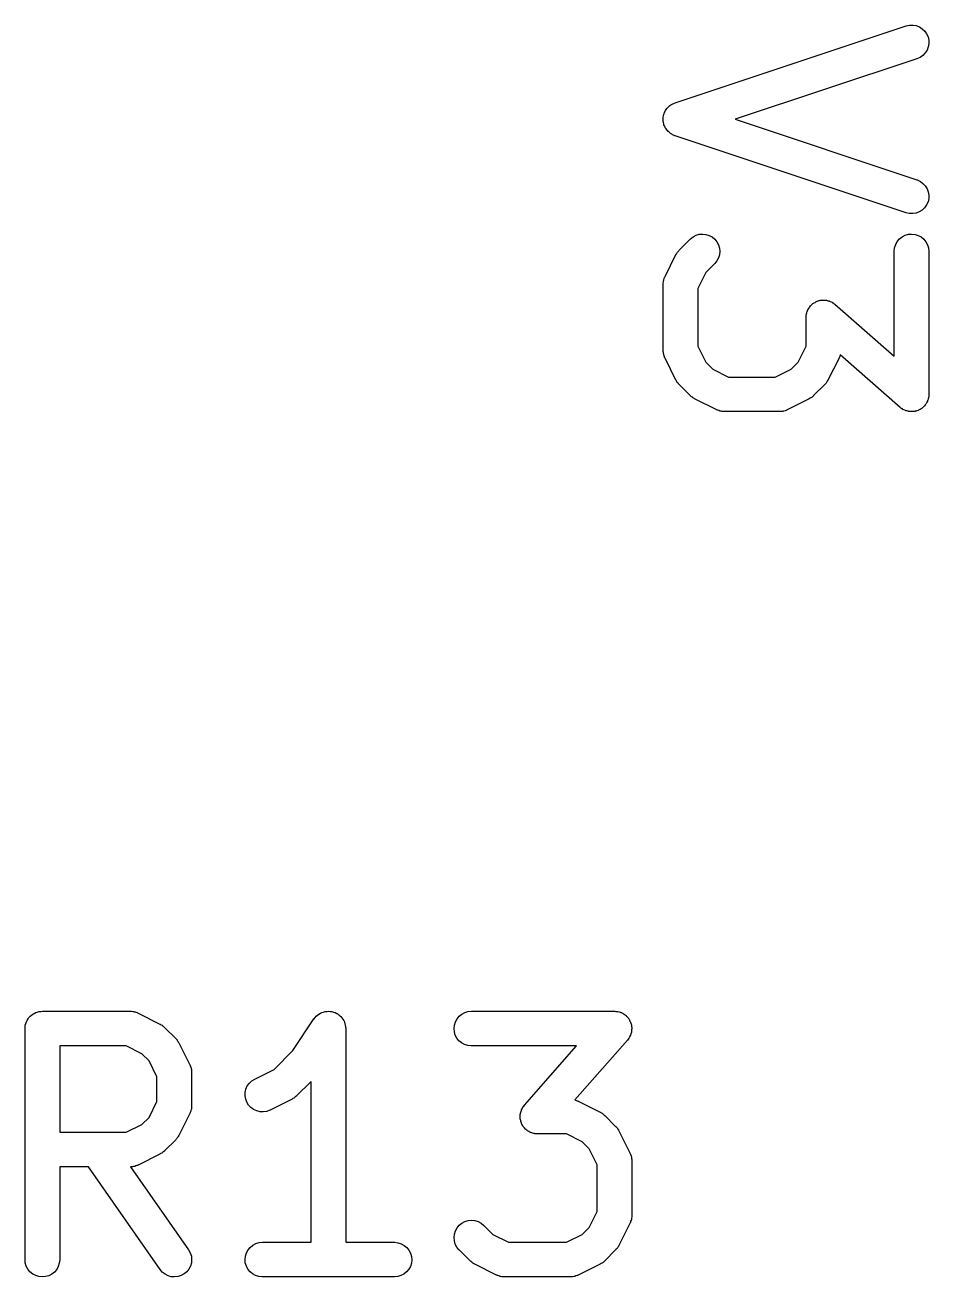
# Model space of a CAD drawing. Extents: x 156.4 to 200.3, y -120.7 to -71.6.
# Drawn here: x 157.71 to 161.62, y -82.73 to -77.31 of the extents above; entities that cross this region are included whole.
import ezdxf

# ---------------------------------------------------------------- set-up
doc = ezdxf.new("R2010")
doc.units = 0
doc.layers.add('BLACK', color=7, linetype='CONTINUOUS')

msp = doc.modelspace()

# ---------------------------------------------------------------- linework, layer by layer
at = {"layer": 'BLACK', "linetype": 'CONTINUOUS'}
for p, q in [((160.524, -77.6454), (161.524, -77.3121)), ((161.524, -77.3121), (161.525, -77.3117)), ((161.525, -77.3117), (161.539, -77.3087)), ((161.539, -77.3087), (161.554, -77.3085)), ((161.554, -77.3085), (161.568, -77.3111)), ((161.568, -77.3111), (161.582, -77.3165)), ((161.582, -77.3165), (161.594, -77.3244)), ((161.594, -77.3244), (161.605, -77.3346)), ((161.605, -77.3346), (161.613, -77.3466)), ((161.613, -77.3466), (161.619, -77.36)), ((161.619, -77.36), (161.622, -77.3743)), ((161.622, -77.3743), (161.622, -77.3889)), ((161.607, -77.4294), (161.597, -77.44)), ((161.615, -77.417), (161.607, -77.4294)), ((161.62, -77.4033), (161.615, -77.417)), ((161.622, -77.3889), (161.62, -77.4033)), ((161.571, -77.4544), (160.785, -77.7165)), ((161.585, -77.4484), (161.571, -77.4544)), ((161.597, -77.44), (161.585, -77.4484)), ((160.506, -77.6544), (160.511, -77.6514)), ((160.511, -77.6514), (160.512, -77.6505)), ((160.512, -77.6505), (160.514, -77.6493)), ((160.514, -77.6493), (160.519, -77.6475)), ((160.519, -77.6475), (160.524, -77.6454)), ((160.473, -77.7066), (160.474, -77.7015)), ((160.473, -77.7087), (160.473, -77.7066)), ((160.474, -77.7015), (160.475, -77.6964)), ((160.475, -77.6964), (160.476, -77.6944)), ((160.476, -77.6944), (160.477, -77.6923)), ((160.477, -77.6923), (160.479, -77.6876)), ((160.479, -77.6876), (160.481, -77.6828)), ((160.481, -77.6828), (160.482, -77.681)), ((160.482, -77.681), (160.483, -77.679)), ((160.483, -77.679), (160.486, -77.6748)), ((160.486, -77.6748), (160.488, -77.6704)), ((160.488, -77.6704), (160.49, -77.6689)), ((160.49, -77.6689), (160.491, -77.6671)), ((160.491, -77.6671), (160.495, -77.6636)), ((160.495, -77.6636), (160.499, -77.6598)), ((160.499, -77.6598), (160.5, -77.6586)), ((160.5, -77.6586), (160.502, -77.6571)), ((160.502, -77.6571), (160.506, -77.6544)), ((160.473, -77.7108), (160.473, -77.7087)), ((160.473, -77.716), (160.473, -77.7108)), ((160.473, -77.7212), (160.473, -77.716)), ((160.473, -77.7233), (160.473, -77.7212)), ((160.473, -77.7255), (160.473, -77.7233)), ((160.474, -77.7305), (160.473, -77.7255)), ((160.475, -77.7357), (160.474, -77.7305)), ((160.476, -77.7377), (160.475, -77.7357)), ((160.476, -77.7398), (160.476, -77.7377)), ((160.478, -77.7445), (160.476, -77.7398)), ((160.48, -77.7494), (160.478, -77.7445)), ((160.481, -77.7512), (160.48, -77.7494)), ((160.482, -77.7532), (160.481, -77.7512)), ((160.485, -77.7574), (160.482, -77.7532)), ((160.488, -77.7619), (160.485, -77.7574)), ((160.785, -77.7165), (161.571, -77.9787)), ((160.489, -77.7634), (160.488, -77.7619)), ((160.491, -77.7652), (160.489, -77.7634)), ((160.494, -77.7688), (160.491, -77.7652)), ((160.498, -77.7726), (160.494, -77.7688)), ((160.5, -77.7739), (160.498, -77.7726)), ((160.501, -77.7754), (160.5, -77.7739)), ((160.505, -77.7782), (160.501, -77.7754)), ((160.51, -77.7812), (160.505, -77.7782)), ((160.512, -77.7821), (160.51, -77.7812)), ((160.513, -77.7833), (160.512, -77.7821)), ((160.518, -77.7852), (160.513, -77.7833)), ((160.523, -77.7874), (160.518, -77.7852)), ((160.524, -77.7877), (160.523, -77.7874)), ((161.524, -78.121), (160.524, -77.7877)), ((161.571, -77.9787), (161.572, -77.9791)), ((161.572, -77.9791), (161.586, -77.9852)), ((161.586, -77.9852), (161.597, -77.9938)), ((161.597, -77.9938), (161.607, -78.0046)), ((161.607, -78.0046), (161.615, -78.017)), ((161.615, -78.017), (161.62, -78.0308)), ((161.62, -78.0308), (161.622, -78.0452)), ((161.619, -78.0741), (161.613, -78.0874)), ((161.622, -78.0598), (161.619, -78.0741)), ((161.622, -78.0452), (161.622, -78.0598)), ((161.538, -78.1243), (161.524, -78.121)), ((161.553, -78.1247), (161.538, -78.1243)), ((161.567, -78.1223), (161.553, -78.1247)), ((161.581, -78.1171), (161.567, -78.1223)), ((161.593, -78.1093), (161.581, -78.1171)), ((161.604, -78.0993), (161.593, -78.1093)), ((161.613, -78.0874), (161.604, -78.0993)), ((160.542, -78.2826), (160.59, -78.2349)), ((160.59, -78.2349), (160.591, -78.2342)), ((160.591, -78.2342), (160.602, -78.2251)), ((160.602, -78.2251), (160.615, -78.2183)), ((160.615, -78.2183), (160.629, -78.2143)), ((160.629, -78.2143), (160.644, -78.213)), ((160.644, -78.213), (160.658, -78.2146)), ((160.658, -78.2146), (160.672, -78.2189)), ((160.672, -78.2189), (160.685, -78.2259)), ((160.685, -78.2259), (160.696, -78.2353)), ((160.696, -78.2353), (160.705, -78.2467)), ((160.705, -78.2467), (160.712, -78.2596)), ((161.479, -78.2584), (161.486, -78.2456)), ((161.486, -78.2456), (161.495, -78.2344)), ((161.495, -78.2344), (161.507, -78.2252)), ((161.507, -78.2252), (161.52, -78.2184)), ((161.52, -78.2184), (161.534, -78.2143)), ((161.534, -78.2143), (161.548, -78.213)), ((161.548, -78.213), (161.563, -78.2145)), ((161.563, -78.2145), (161.577, -78.2188)), ((161.577, -78.2188), (161.59, -78.2258)), ((161.59, -78.2258), (161.601, -78.2351)), ((161.601, -78.2351), (161.61, -78.2465)), ((161.61, -78.2465), (161.617, -78.2594)), ((160.481, -78.3973), (160.528, -78.3021)), ((160.528, -78.3021), (160.529, -78.3011)), ((160.529, -78.3011), (160.531, -78.2976)), ((160.531, -78.2976), (160.533, -78.2939)), ((160.533, -78.2939), (160.535, -78.2915)), ((160.535, -78.2915), (160.537, -78.2888)), ((160.537, -78.2888), (160.54, -78.2858)), ((160.54, -78.2858), (160.542, -78.2826)), ((160.712, -78.2596), (160.716, -78.2737)), ((160.716, -78.3028), (160.712, -78.3168)), ((160.716, -78.2737), (160.718, -78.2882)), ((160.718, -78.2882), (160.716, -78.3028)), ((161.473, -78.2869), (161.474, -78.2724)), ((161.473, -78.288), (161.473, -78.2869)), ((161.473, -78.7417), (161.473, -78.288)), ((161.474, -78.2724), (161.479, -78.2584)), ((161.617, -78.2594), (161.621, -78.2734)), ((161.621, -78.2734), (161.623, -78.288)), ((161.623, -78.288), (161.623, -78.907)), ((160.696, -78.341), (160.657, -78.38)), ((160.705, -78.3297), (160.696, -78.341)), ((160.712, -78.3168), (160.705, -78.3297)), ((160.475, -78.411), (160.477, -78.4062)), ((160.475, -78.4131), (160.475, -78.411)), ((160.477, -78.4062), (160.479, -78.4013)), ((160.479, -78.4013), (160.48, -78.3994)), ((160.48, -78.3994), (160.481, -78.3973)), ((160.657, -78.38), (160.623, -78.4485)), ((160.473, -78.4254), (160.474, -78.4203)), ((160.473, -78.4276), (160.473, -78.4254)), ((160.473, -78.4298), (160.473, -78.4276)), ((160.473, -78.4308), (160.473, -78.4298)), ((160.473, -78.7165), (160.473, -78.4308)), ((160.474, -78.4152), (160.475, -78.4131)), ((160.474, -78.4203), (160.474, -78.4152)), ((160.623, -78.4485), (160.623, -78.6988)), ((161.114, -78.5201), (161.118, -78.5172)), ((161.118, -78.5172), (161.121, -78.514)), ((161.121, -78.514), (161.124, -78.5126)), ((161.124, -78.5126), (161.126, -78.5109)), ((161.126, -78.5109), (161.13, -78.5088)), ((161.13, -78.5088), (161.134, -78.5063)), ((161.134, -78.5063), (161.136, -78.5054)), ((161.136, -78.5054), (161.139, -78.5042)), ((161.139, -78.5042), (161.143, -78.5028)), ((161.143, -78.5028), (161.147, -78.5012)), ((161.147, -78.5012), (161.15, -78.5008)), ((161.15, -78.5008), (161.153, -78.5)), ((161.153, -78.5), (161.157, -78.4996)), ((161.157, -78.4996), (161.162, -78.4988)), ((161.162, -78.4988), (161.165, -78.4989)), ((161.165, -78.4989), (161.167, -78.4987)), ((161.167, -78.4987), (161.172, -78.4992)), ((161.172, -78.4992), (161.177, -78.4993)), ((161.177, -78.4993), (161.179, -78.4999)), ((161.179, -78.4999), (161.182, -78.5002)), ((161.182, -78.5002), (161.186, -78.5016)), ((161.186, -78.5016), (161.191, -78.5027)), ((161.191, -78.5027), (161.193, -78.5038)), ((161.193, -78.5038), (161.196, -78.5045)), ((161.196, -78.5045), (161.2, -78.5068)), ((161.2, -78.5068), (161.204, -78.5087)), ((161.204, -78.5087), (161.206, -78.5103)), ((161.206, -78.5103), (161.209, -78.5115)), ((161.209, -78.5115), (161.212, -78.5145)), ((161.212, -78.5145), (161.216, -78.5172)), ((161.216, -78.5172), (161.473, -78.7417)), ((161.092, -78.5633), (161.093, -78.5607)), ((161.092, -78.568), (161.092, -78.5633)), ((161.092, -78.5726), (161.092, -78.568)), ((161.092, -78.5737), (161.092, -78.5726)), ((161.092, -78.6988), (161.092, -78.5737)), ((161.093, -78.5581), (161.095, -78.5536)), ((161.093, -78.5607), (161.093, -78.5581)), ((161.095, -78.5536), (161.096, -78.549)), ((161.096, -78.549), (161.097, -78.5467)), ((161.097, -78.5467), (161.098, -78.5441)), ((161.098, -78.5441), (161.1, -78.54)), ((161.1, -78.54), (161.102, -78.5358)), ((161.102, -78.5358), (161.104, -78.5336)), ((161.104, -78.5336), (161.105, -78.5313)), ((161.105, -78.5313), (161.108, -78.5277)), ((161.108, -78.5277), (161.111, -78.5239)), ((161.111, -78.5239), (161.112, -78.5221)), ((161.112, -78.5221), (161.114, -78.5201)), ((160.473, -78.7187), (160.473, -78.7165)), ((160.473, -78.7209), (160.473, -78.7187)), ((160.474, -78.726), (160.473, -78.7209)), ((160.474, -78.7311), (160.474, -78.726)), ((160.475, -78.7332), (160.474, -78.7311)), ((160.475, -78.7354), (160.475, -78.7332)), ((160.477, -78.7402), (160.475, -78.7354)), ((160.623, -78.6988), (160.657, -78.7674)), ((161.057, -78.7674), (161.092, -78.6988)), ((161.239, -78.7366), (161.237, -78.7412)), ((161.498, -78.9635), (161.239, -78.7366)), ((160.478, -78.7451), (160.477, -78.7402)), ((160.479, -78.7471), (160.478, -78.7451)), ((160.48, -78.7491), (160.479, -78.7471)), ((160.481, -78.7501), (160.48, -78.7491)), ((160.528, -78.8453), (160.481, -78.7501)), ((160.657, -78.7674), (160.687, -78.7978)), ((161.027, -78.7978), (161.057, -78.7674)), ((161.234, -78.7501), (161.186, -78.8453)), ((161.235, -78.748), (161.234, -78.7501)), ((161.236, -78.7461), (161.235, -78.748)), ((161.237, -78.7412), (161.236, -78.7461)), ((160.687, -78.7978), (160.756, -78.832)), ((160.756, -78.832), (160.958, -78.832)), ((160.958, -78.832), (161.027, -78.7978)), ((160.53, -78.8489), (160.528, -78.8453)), ((160.532, -78.8526), (160.53, -78.8489)), ((160.534, -78.8551), (160.532, -78.8526)), ((160.536, -78.8577), (160.534, -78.8551)), ((160.539, -78.8608), (160.536, -78.8577)), ((160.541, -78.8641), (160.539, -78.8608)), ((160.542, -78.8648), (160.541, -78.8641)), ((160.59, -78.9124), (160.542, -78.8648)), ((161.172, -78.8648), (161.124, -78.9124)), ((161.175, -78.8616), (161.172, -78.8648)), ((161.178, -78.8585), (161.175, -78.8616)), ((161.179, -78.8559), (161.178, -78.8585)), ((161.181, -78.8535), (161.179, -78.8559)), ((161.183, -78.8498), (161.181, -78.8535)), ((161.186, -78.8463), (161.183, -78.8498)), ((161.186, -78.8453), (161.186, -78.8463)), ((160.593, -78.9151), (160.59, -78.9124)), ((160.596, -78.918), (160.593, -78.9151)), ((160.599, -78.9197), (160.596, -78.918)), ((160.601, -78.9217), (160.599, -78.9197)), ((160.605, -78.9237), (160.601, -78.9217)), ((160.608, -78.926), (160.605, -78.9237)), ((160.609, -78.9265), (160.608, -78.926)), ((160.705, -78.9741), (160.609, -78.9265)), ((161.105, -78.9265), (161.01, -78.9741)), ((161.109, -78.9242), (161.105, -78.9265)), ((161.112, -78.9223), (161.109, -78.9242)), ((161.115, -78.9204), (161.112, -78.9223)), ((161.117, -78.9187), (161.115, -78.9204)), ((161.12, -78.9158), (161.117, -78.9187)), ((161.124, -78.9132), (161.12, -78.9158)), ((161.124, -78.9124), (161.124, -78.9132)), ((161.606, -78.953), (161.604, -78.9568)), ((161.61, -78.9494), (161.606, -78.953)), ((161.611, -78.9471), (161.61, -78.9494)), ((161.612, -78.945), (161.611, -78.9471)), ((161.614, -78.9407), (161.612, -78.945)), ((161.617, -78.9366), (161.614, -78.9407)), ((161.618, -78.9317), (161.617, -78.9341)), ((161.617, -78.9341), (161.617, -78.9366)), ((161.62, -78.9271), (161.618, -78.9317)), ((161.621, -78.9226), (161.62, -78.9271)), ((161.622, -78.9174), (161.621, -78.92)), ((161.621, -78.92), (161.621, -78.9226)), ((161.623, -78.9081), (161.622, -78.9127)), ((161.622, -78.9127), (161.622, -78.9174)), ((161.623, -78.907), (161.623, -78.9081)), ((160.707, -78.9749), (160.705, -78.9741)), ((160.709, -78.976), (160.707, -78.9749)), ((160.713, -78.9775), (160.709, -78.976)), ((160.718, -78.9793), (160.713, -78.9775)), ((160.72, -78.9797), (160.718, -78.9793)), ((160.723, -78.9804), (160.72, -78.9797)), ((160.728, -78.981), (160.723, -78.9804)), ((160.733, -78.9818), (160.728, -78.981)), ((160.735, -78.9818), (160.733, -78.9818)), ((160.737, -78.982), (160.735, -78.9818)), ((160.738, -78.982), (160.737, -78.982)), ((160.976, -78.982), (160.738, -78.982)), ((160.978, -78.9818), (160.976, -78.982)), ((160.981, -78.9819), (160.978, -78.9818)), ((160.986, -78.9811), (160.981, -78.9819)), ((160.991, -78.9806), (160.986, -78.9811)), ((160.993, -78.98), (160.991, -78.9806)), ((160.995, -78.9796), (160.993, -78.98)), ((161, -78.9778), (160.995, -78.9796)), ((161.005, -78.9764), (161, -78.9778)), ((161.007, -78.9753), (161.005, -78.9764)), ((161.009, -78.9746), (161.007, -78.9753)), ((161.01, -78.9741), (161.009, -78.9746)), ((161.502, -78.9662), (161.498, -78.9635)), ((161.506, -78.9692), (161.502, -78.9662)), ((161.508, -78.9704), (161.506, -78.9692)), ((161.51, -78.972), (161.508, -78.9704)), ((161.514, -78.9739), (161.51, -78.972)), ((161.519, -78.9762), (161.514, -78.9739)), ((161.521, -78.9769), (161.519, -78.9762)), ((161.523, -78.978), (161.521, -78.9769)), ((161.528, -78.9791), (161.523, -78.978)), ((161.533, -78.9805), (161.528, -78.9791)), ((161.535, -78.9808), (161.533, -78.9805)), ((161.538, -78.9814), (161.535, -78.9808)), ((161.542, -78.9815), (161.538, -78.9814)), ((161.547, -78.982), (161.542, -78.9815)), ((161.55, -78.9818), (161.547, -78.982)), ((161.552, -78.9819), (161.55, -78.9818)), ((161.557, -78.9811), (161.552, -78.9819)), ((161.562, -78.9807), (161.557, -78.9811)), ((161.564, -78.98), (161.562, -78.9807)), ((161.567, -78.9795), (161.564, -78.98)), ((161.571, -78.9779), (161.567, -78.9795)), ((161.576, -78.9766), (161.571, -78.9779)), ((161.578, -78.9753), (161.576, -78.9766)), ((161.581, -78.9744), (161.578, -78.9753)), ((161.585, -78.972), (161.581, -78.9744)), ((161.589, -78.9698), (161.585, -78.972)), ((161.591, -78.9681), (161.589, -78.9698)), ((161.593, -78.9668), (161.591, -78.9681)), ((161.596, -78.9635), (161.593, -78.9668)), ((161.6, -78.9606), (161.596, -78.9635)), ((161.602, -78.9586), (161.6, -78.9606)), ((161.604, -78.9568), (161.602, -78.9586)), ((157.724, -81.61), (157.728, -81.6046)), ((157.728, -81.6046), (157.733, -81.5992)), ((157.733, -81.5988), (157.739, -81.5944)), ((157.733, -81.599), (157.733, -81.5988)), ((157.733, -81.5992), (157.733, -81.599)), ((157.739, -81.5944), (157.744, -81.5899)), ((157.744, -81.5898), (157.745, -81.5896)), ((157.744, -81.5899), (157.744, -81.5898)), ((157.745, -81.5896), (157.751, -81.5864)), ((157.751, -81.5864), (157.757, -81.583)), ((157.757, -81.583), (157.758, -81.5828)), ((157.757, -81.583), (157.757, -81.583)), ((157.758, -81.5828), (157.764, -81.5808)), ((157.764, -81.5808), (157.771, -81.5788)), ((157.771, -81.5788), (157.772, -81.5787)), ((157.771, -81.5788), (157.771, -81.5788)), ((157.772, -81.5787), (157.779, -81.5781)), ((157.779, -81.5781), (157.786, -81.5774)), ((157.786, -81.5774), (158.167, -81.5774)), ((158.167, -81.5774), (158.168, -81.5774)), ((158.168, -81.5774), (158.17, -81.5776)), ((158.17, -81.5776), (158.172, -81.5776)), ((158.172, -81.5776), (158.177, -81.5784)), ((158.177, -81.5784), (158.182, -81.579)), ((158.182, -81.579), (158.184, -81.5797)), ((158.184, -81.5797), (158.187, -81.5801)), ((158.187, -81.5801), (158.191, -81.5819)), ((158.191, -81.5819), (158.196, -81.5834)), ((158.196, -81.5834), (158.198, -81.5845)), ((158.198, -81.5845), (158.2, -81.5853)), ((158.2, -81.5853), (158.295, -81.6329)), ((158.962, -81.6099), (158.967, -81.6043)), ((158.967, -81.6043), (158.971, -81.5988)), ((158.971, -81.5987), (158.977, -81.594)), ((158.971, -81.5988), (158.971, -81.5987)), ((158.971, -81.5988), (158.971, -81.5988)), ((158.977, -81.594), (158.983, -81.5896)), ((158.983, -81.5896), (158.99, -81.586)), ((158.983, -81.5896), (158.983, -81.5896)), ((158.983, -81.5896), (158.983, -81.5896)), ((158.99, -81.586), (158.996, -81.5828)), ((158.996, -81.5828), (159.003, -81.5807)), ((158.996, -81.5828), (158.996, -81.5828)), ((158.996, -81.5828), (158.996, -81.5828)), ((159.003, -81.5807), (159.01, -81.5787)), ((159.01, -81.5787), (159.017, -81.578)), ((159.01, -81.5787), (159.01, -81.5787)), ((159.01, -81.5787), (159.01, -81.5787)), ((159.017, -81.578), (159.024, -81.5774)), ((159.024, -81.5774), (159.024, -81.5774)), ((159.024, -81.5774), (159.032, -81.5782)), ((159.024, -81.5774), (159.024, -81.5774)), ((159.032, -81.5782), (159.039, -81.5789)), ((159.039, -81.5789), (159.039, -81.5789)), ((159.039, -81.5789), (159.039, -81.5789)), ((159.039, -81.5789), (159.046, -81.5812)), ((159.046, -81.5812), (159.053, -81.5832)), ((159.053, -81.5832), (159.053, -81.5833)), ((159.053, -81.5833), (159.053, -81.5833)), ((159.053, -81.5833), (159.06, -81.5868)), ((159.06, -81.5868), (159.066, -81.5902)), ((159.066, -81.5902), (159.066, -81.5902)), ((159.066, -81.5902), (159.066, -81.5903)), ((159.066, -81.5903), (159.071, -81.5949)), ((159.071, -81.5949), (159.077, -81.5995)), ((159.077, -81.5995), (159.077, -81.5996)), ((159.077, -81.5996), (159.077, -81.5996)), ((159.077, -81.5996), (159.082, -81.6056)), ((159.082, -81.6056), (159.086, -81.6109)), ((159.581, -81.6104), (159.59, -81.5992)), ((159.59, -81.5992), (159.601, -81.5899)), ((159.601, -81.5899), (159.614, -81.583)), ((159.614, -81.583), (159.628, -81.5788)), ((159.628, -81.5788), (159.643, -81.5774)), ((159.643, -81.5774), (160.262, -81.5774)), ((160.262, -81.5774), (160.263, -81.5774)), ((160.263, -81.5774), (160.268, -81.5779)), ((160.268, -81.5779), (160.272, -81.5781)), ((160.272, -81.5781), (160.275, -81.5787)), ((160.275, -81.5787), (160.277, -81.579)), ((160.277, -81.579), (160.282, -81.5804)), ((160.282, -81.5804), (160.287, -81.5815)), ((160.287, -81.5815), (160.289, -81.5827)), ((160.289, -81.5827), (160.291, -81.5834)), ((160.291, -81.5834), (160.296, -81.5857)), ((160.296, -81.5857), (160.3, -81.5877)), ((160.3, -81.5877), (160.302, -81.5892)), ((160.302, -81.5892), (160.304, -81.5905)), ((160.304, -81.5905), (160.308, -81.5935)), ((160.308, -81.5935), (160.312, -81.5963)), ((160.312, -81.5963), (160.313, -81.5982)), ((160.313, -81.5982), (160.315, -81.5999)), ((160.315, -81.5999), (160.318, -81.6036)), ((160.318, -81.6036), (160.322, -81.607)), ((160.322, -81.607), (160.323, -81.6093)), ((157.711, -81.6513), (157.712, -81.6443)), ((157.711, -81.6518), (157.711, -81.6513)), ((157.711, -81.6519), (157.711, -81.6518)), ((157.711, -81.6524), (157.711, -81.6519)), ((157.711, -81.6519), (157.711, -81.6519)), ((157.711, -82.6524), (157.711, -81.6524)), ((157.712, -81.6368), (157.714, -81.6301)), ((157.712, -81.637), (157.712, -81.6368)), ((157.712, -81.6373), (157.712, -81.637)), ((157.712, -81.6443), (157.712, -81.6373)), ((157.714, -81.6301), (157.717, -81.6233)), ((157.717, -81.6228), (157.72, -81.6166)), ((157.717, -81.6231), (157.717, -81.6228)), ((157.717, -81.6233), (157.717, -81.6231)), ((157.72, -81.6166), (157.724, -81.6104)), ((157.724, -81.6102), (157.724, -81.61)), ((157.724, -81.6104), (157.724, -81.6102)), ((158.295, -81.6329), (158.296, -81.6334)), ((158.296, -81.6334), (158.3, -81.6357)), ((158.3, -81.6357), (158.304, -81.6377)), ((158.304, -81.6377), (158.306, -81.6397)), ((158.306, -81.6397), (158.309, -81.6414)), ((158.309, -81.6414), (158.312, -81.6443)), ((158.312, -81.6443), (158.315, -81.647)), ((158.315, -81.647), (158.363, -81.6946)), ((158.87, -81.7475), (158.961, -81.6108)), ((158.961, -81.6108), (158.962, -81.61)), ((158.962, -81.61), (158.962, -81.6099)), ((158.962, -81.61), (158.962, -81.61)), ((158.962, -81.61), (158.962, -81.61)), ((159.086, -81.6109), (159.086, -81.6109)), ((159.086, -81.6109), (159.086, -81.611)), ((159.086, -81.611), (159.09, -81.6179)), ((159.09, -81.6179), (159.093, -81.6238)), ((159.093, -81.6238), (159.093, -81.6239)), ((159.093, -81.6239), (159.093, -81.6239)), ((159.093, -81.6239), (159.095, -81.6311)), ((159.095, -81.6311), (159.097, -81.6378)), ((159.097, -81.6378), (159.097, -81.6379)), ((159.097, -81.6379), (159.097, -81.6379)), ((159.097, -81.6379), (159.098, -81.6453)), ((159.098, -81.6453), (159.099, -81.6524)), ((159.099, -81.6524), (159.099, -82.5774)), ((159.568, -81.6519), (159.569, -81.6373)), ((159.569, -81.6664), (159.568, -81.6519)), ((159.569, -81.6373), (159.574, -81.6233)), ((159.574, -81.6233), (159.581, -81.6104)), ((160.323, -81.6093), (160.325, -81.6113)), ((160.325, -81.6113), (160.327, -81.6155)), ((160.327, -81.6155), (160.329, -81.6195)), ((160.329, -81.6195), (160.33, -81.622)), ((160.33, -81.622), (160.331, -81.6243)), ((160.331, -81.6243), (160.333, -81.6288)), ((160.333, -81.6288), (160.334, -81.6332)), ((160.334, -81.6332), (160.335, -81.6358)), ((160.335, -81.6358), (160.336, -81.6383)), ((160.336, -81.6383), (160.336, -81.643)), ((160.336, -81.643), (160.337, -81.6477)), ((160.337, -81.6529), (160.336, -81.6576)), ((160.336, -81.6576), (160.336, -81.6623)), ((160.336, -81.6623), (160.336, -81.6648)), ((160.337, -81.6477), (160.337, -81.6503)), ((160.337, -81.6503), (160.337, -81.6529)), ((158.363, -81.6946), (158.363, -81.6953)), ((158.363, -81.6953), (158.366, -81.6986)), ((158.366, -81.6986), (158.369, -81.7017)), ((158.369, -81.7017), (158.37, -81.7043)), ((158.37, -81.7043), (158.372, -81.7068)), ((158.372, -81.7068), (158.374, -81.7105)), ((158.374, -81.7105), (158.377, -81.7141)), ((158.377, -81.7141), (158.424, -81.8093)), ((159.573, -81.6805), (159.569, -81.6664)), ((159.58, -81.6934), (159.573, -81.6805)), ((159.589, -81.7049), (159.58, -81.6934)), ((159.6, -81.7143), (159.589, -81.7049)), ((159.613, -81.7213), (159.6, -81.7143)), ((160.318, -81.7018), (160.091, -81.9611)), ((160.321, -81.6979), (160.318, -81.7018)), ((160.324, -81.6943), (160.321, -81.6979)), ((160.325, -81.692), (160.324, -81.6943)), ((160.327, -81.6899), (160.325, -81.692)), ((160.329, -81.6856), (160.327, -81.6899)), ((160.331, -81.6814), (160.329, -81.6856)), ((160.332, -81.6789), (160.331, -81.6814)), ((160.333, -81.6765), (160.332, -81.6789)), ((160.334, -81.6719), (160.333, -81.6765)), ((160.335, -81.6675), (160.334, -81.6719)), ((160.336, -81.6648), (160.335, -81.6675)), ((157.861, -81.7274), (157.861, -82.1012)), ((158.149, -81.7274), (157.861, -81.7274)), ((158.217, -81.7616), (158.149, -81.7274)), ((158.248, -81.792), (158.217, -81.7616)), ((158.789, -81.8288), (158.87, -81.7475)), ((159.627, -81.7257), (159.613, -81.7213)), ((159.642, -81.7274), (159.627, -81.7257)), ((159.643, -81.7274), (159.642, -81.7274)), ((160.097, -81.7274), (159.643, -81.7274)), ((159.872, -81.9839), (160.097, -81.7274)), ((158.282, -81.8606), (158.248, -81.792)), ((158.424, -81.8093), (158.425, -81.8103)), ((158.425, -81.8103), (158.425, -81.8123)), ((158.425, -81.8123), (158.426, -81.8143)), ((158.426, -81.8143), (158.428, -81.8192)), ((158.428, -81.8192), (158.43, -81.824)), ((158.43, -81.824), (158.43, -81.8262)), ((158.282, -81.968), (158.282, -81.8606)), ((158.43, -81.8262), (158.431, -81.8283)), ((158.431, -81.8283), (158.431, -81.8334)), ((158.431, -81.8334), (158.432, -81.8385)), ((158.432, -81.8385), (158.432, -81.8407)), ((158.432, -81.8407), (158.432, -81.8429)), ((158.432, -81.8429), (158.432, -81.9857)), ((158.682, -81.8889), (158.692, -81.8788)), ((158.692, -81.8788), (158.705, -81.871)), ((158.705, -81.871), (158.789, -81.8288)), ((158.663, -81.943), (158.664, -81.9284)), ((158.664, -81.9284), (158.667, -81.9141)), ((158.667, -81.9141), (158.673, -81.9008)), ((158.673, -81.9008), (158.682, -81.8889)), ((158.949, -81.8811), (158.886, -81.9435)), ((158.949, -82.5774), (158.949, -81.8811)), ((158.248, -82.0365), (158.282, -81.968)), ((158.432, -81.9857), (158.432, -81.9868)), ((158.432, -81.9868), (158.432, -81.989)), ((158.666, -81.9575), (158.663, -81.943)), ((158.671, -81.9712), (158.666, -81.9575)), ((158.678, -81.9836), (158.671, -81.9712)), ((158.688, -81.9943), (158.678, -81.9836)), ((158.867, -81.9576), (158.772, -82.0052)), ((158.87, -81.9553), (158.867, -81.9576)), ((158.874, -81.9534), (158.87, -81.9553)), ((158.877, -81.9514), (158.874, -81.9534)), ((158.879, -81.9498), (158.877, -81.9514)), ((158.882, -81.9469), (158.879, -81.9498)), ((158.886, -81.9442), (158.882, -81.9469)), ((158.886, -81.9435), (158.886, -81.9442)), ((159.866, -81.9914), (159.869, -81.9878)), ((159.869, -81.9878), (159.872, -81.9839)), ((160.091, -81.9611), (160.096, -81.9629)), ((160.096, -81.9629), (160.101, -81.9644)), ((160.101, -81.9644), (160.103, -81.9655)), ((160.103, -81.9655), (160.105, -81.9663)), ((160.105, -81.9663), (160.2, -82.0139)), ((158.217, -82.0669), (158.248, -82.0365)), ((158.424, -82.0193), (158.377, -82.1145)), ((158.425, -82.0172), (158.424, -82.0193)), ((158.426, -82.0153), (158.425, -82.0172)), ((158.428, -82.0104), (158.426, -82.0153)), ((158.429, -82.0056), (158.428, -82.0104)), ((158.43, -82.0034), (158.429, -82.0056)), ((158.431, -82.0013), (158.43, -82.0034)), ((158.432, -81.9912), (158.431, -81.9962)), ((158.431, -81.9962), (158.431, -82.0013)), ((158.432, -81.989), (158.432, -81.9912)), ((158.7, -82.0029), (158.688, -81.9943)), ((158.714, -82.009), (158.7, -82.0029)), ((158.728, -82.0124), (158.714, -82.009)), ((158.742, -82.013), (158.728, -82.0124)), ((158.757, -82.0107), (158.742, -82.013)), ((158.771, -82.0056), (158.757, -82.0107)), ((158.772, -82.0052), (158.771, -82.0056)), ((159.854, -82.0234), (159.855, -82.0209)), ((159.854, -82.0281), (159.854, -82.0234)), ((159.854, -82.0328), (159.854, -82.0281)), ((159.854, -82.0354), (159.854, -82.0328)), ((159.854, -82.0381), (159.854, -82.0354)), ((159.854, -82.0427), (159.854, -82.0381)), ((159.855, -82.0183), (159.856, -82.0138)), ((159.855, -82.0209), (159.855, -82.0183)), ((159.856, -82.0138), (159.858, -82.0092)), ((159.858, -82.0092), (159.859, -82.0068)), ((159.859, -82.0043), (159.862, -82.0001)), ((159.859, -82.0068), (159.859, -82.0043)), ((159.862, -82.0001), (159.864, -81.9958)), ((159.864, -81.9958), (159.865, -81.9937)), ((159.865, -81.9937), (159.866, -81.9914)), ((160.2, -82.0139), (160.201, -82.0143)), ((160.201, -82.0143), (160.205, -82.0166)), ((160.205, -82.0166), (160.208, -82.0186)), ((160.208, -82.0186), (160.211, -82.0206)), ((160.211, -82.0206), (160.213, -82.0223)), ((160.213, -82.0223), (160.216, -82.0252)), ((160.216, -82.0252), (160.22, -82.0279)), ((160.22, -82.0279), (160.267, -82.0755)), ((158.149, -82.1012), (158.217, -82.0669)), ((159.855, -82.0474), (159.854, -82.0427)), ((159.856, -82.0499), (159.855, -82.0474)), ((159.856, -82.0525), (159.856, -82.0499)), ((159.858, -82.0569), (159.856, -82.0525)), ((159.859, -82.0614), (159.858, -82.0569)), ((159.86, -82.0638), (159.859, -82.0614)), ((159.861, -82.0662), (159.86, -82.0638)), ((159.864, -82.0702), (159.861, -82.0662)), ((159.866, -82.0744), (159.864, -82.0702)), ((159.867, -82.0764), (159.866, -82.0744)), ((159.869, -82.0787), (159.867, -82.0764)), ((159.872, -82.0821), (159.869, -82.0787)), ((159.875, -82.0858), (159.872, -82.0821)), ((159.877, -82.0875), (159.875, -82.0858)), ((159.879, -82.0894), (159.877, -82.0875)), ((159.883, -82.0922), (159.879, -82.0894)), ((159.886, -82.0952), (159.883, -82.0922)), ((159.889, -82.0965), (159.886, -82.0952)), ((160.267, -82.0755), (160.268, -82.0763)), ((160.268, -82.0763), (160.271, -82.0796)), ((160.271, -82.0796), (160.274, -82.0826)), ((160.274, -82.0826), (160.275, -82.0853)), ((160.275, -82.0853), (160.277, -82.0877)), ((160.277, -82.0877), (160.279, -82.0915)), ((160.279, -82.0915), (160.281, -82.095)), ((160.281, -82.095), (160.329, -82.1903)), ((157.861, -82.1012), (158.149, -82.1012)), ((158.363, -82.134), (158.315, -82.1816)), ((158.365, -82.1307), (158.363, -82.134)), ((158.368, -82.1277), (158.365, -82.1307)), ((158.37, -82.1251), (158.368, -82.1277)), ((158.372, -82.1227), (158.37, -82.1251)), ((158.374, -82.119), (158.372, -82.1227)), ((158.376, -82.1154), (158.374, -82.119)), ((158.377, -82.1145), (158.376, -82.1154)), ((159.891, -82.098), (159.889, -82.0965)), ((159.895, -82.1), (159.891, -82.098)), ((159.899, -82.1023), (159.895, -82.1)), ((159.902, -82.1031), (159.899, -82.1023)), ((159.904, -82.1042), (159.902, -82.1031)), ((159.908, -82.1053), (159.904, -82.1042)), ((159.913, -82.1067), (159.908, -82.1053)), ((159.916, -82.107), (159.913, -82.1067)), ((159.918, -82.1076), (159.916, -82.107)), ((159.923, -82.1078), (159.918, -82.1076)), ((159.928, -82.1083), (159.923, -82.1078)), ((159.929, -82.1083), (159.928, -82.1083)), ((160.054, -82.1083), (159.929, -82.1083)), ((160.122, -82.1426), (160.054, -82.1083)), ((160.153, -82.173), (160.122, -82.1426)), ((158.295, -82.1957), (158.2, -82.2433)), ((158.299, -82.1934), (158.295, -82.1957)), ((158.303, -82.1915), (158.299, -82.1934)), ((158.305, -82.1895), (158.303, -82.1915)), ((158.308, -82.1879), (158.305, -82.1895)), ((158.311, -82.185), (158.308, -82.1879)), ((158.314, -82.1823), (158.311, -82.185)), ((158.315, -82.1816), (158.314, -82.1823)), ((160.187, -82.2415), (160.153, -82.173)), ((160.329, -82.1903), (160.329, -82.1912)), ((160.329, -82.1912), (160.33, -82.1933)), ((160.33, -82.1933), (160.331, -82.1952)), ((160.331, -82.1952), (160.333, -82.2001)), ((160.333, -82.2001), (160.334, -82.2049)), ((157.985, -82.2512), (157.861, -82.2512)), ((157.861, -82.2512), (157.861, -82.6524)), ((158.296, -82.6954), (157.985, -82.2512)), ((158.169, -82.251), (158.168, -82.2511)), ((158.168, -82.2511), (158.419, -82.6094)), ((158.171, -82.2511), (158.169, -82.251)), ((158.176, -82.2503), (158.171, -82.2511)), ((158.181, -82.2498), (158.176, -82.2503)), ((158.183, -82.2491), (158.181, -82.2498)), ((158.186, -82.2488), (158.183, -82.2491)), ((158.19, -82.247), (158.186, -82.2488)), ((158.195, -82.2455), (158.19, -82.247)), ((158.197, -82.2445), (158.195, -82.2455)), ((158.199, -82.2437), (158.197, -82.2445)), ((158.2, -82.2433), (158.199, -82.2437)), ((160.187, -82.4442), (160.187, -82.2415)), ((160.334, -82.2049), (160.335, -82.2071)), ((160.335, -82.2071), (160.335, -82.2092)), ((160.335, -82.2092), (160.336, -82.2143)), ((160.336, -82.2143), (160.337, -82.2194)), ((160.337, -82.2194), (160.337, -82.2216)), ((160.337, -82.2216), (160.337, -82.2238)), ((160.337, -82.2238), (160.337, -82.4619)), ((160.153, -82.5127), (160.187, -82.4442)), ((160.336, -82.4724), (160.335, -82.4775)), ((160.337, -82.4674), (160.336, -82.4724)), ((160.337, -82.4619), (160.337, -82.463)), ((160.337, -82.463), (160.337, -82.4651)), ((160.337, -82.4651), (160.337, -82.4674)), ((159.569, -82.5418), (159.574, -82.5278)), ((159.574, -82.5278), (159.581, -82.515)), ((159.581, -82.515), (159.59, -82.5037)), ((159.59, -82.5037), (159.602, -82.4945)), ((159.602, -82.4945), (159.615, -82.4877)), ((159.615, -82.4877), (159.629, -82.4835)), ((159.629, -82.4835), (159.643, -82.4821)), ((159.643, -82.4821), (159.658, -82.4836)), ((159.658, -82.4836), (159.672, -82.4879)), ((159.672, -82.4879), (159.685, -82.4948)), ((159.685, -82.4948), (159.696, -82.5041)), ((159.696, -82.5041), (159.735, -82.5431)), ((160.122, -82.5431), (160.153, -82.5127)), ((160.329, -82.4954), (160.281, -82.5907)), ((160.33, -82.4934), (160.329, -82.4954)), ((160.331, -82.4915), (160.33, -82.4934)), ((160.332, -82.4866), (160.331, -82.4915)), ((160.334, -82.4818), (160.332, -82.4866)), ((160.335, -82.4796), (160.334, -82.4818)), ((160.335, -82.4775), (160.335, -82.4796)), ((158.697, -82.5899), (158.71, -82.583)), ((158.71, -82.583), (158.724, -82.5788)), ((158.724, -82.5788), (158.738, -82.5774)), ((158.738, -82.5774), (158.949, -82.5774)), ((159.099, -82.5774), (159.31, -82.5774)), ((159.31, -82.5774), (159.311, -82.5774)), ((159.311, -82.5774), (159.325, -82.579)), ((159.325, -82.579), (159.339, -82.5834)), ((159.339, -82.5834), (159.352, -82.5905)), ((159.568, -82.5564), (159.569, -82.5418)), ((159.569, -82.5709), (159.568, -82.5564)), ((159.573, -82.585), (159.569, -82.5709)), ((159.735, -82.5431), (159.803, -82.5774)), ((159.803, -82.5774), (160.054, -82.5774)), ((160.054, -82.5774), (160.122, -82.5431)), ((158.419, -82.6094), (158.419, -82.6102)), ((158.419, -82.6102), (158.426, -82.6231)), ((158.426, -82.6231), (158.431, -82.6371)), ((158.431, -82.6371), (158.432, -82.6516)), ((158.663, -82.6519), (158.665, -82.6373)), ((158.665, -82.6373), (158.669, -82.6233)), ((158.669, -82.6233), (158.676, -82.6104)), ((158.676, -82.6104), (158.685, -82.5992)), ((158.685, -82.5992), (158.697, -82.5899)), ((159.352, -82.5905), (159.363, -82.5999)), ((159.363, -82.5999), (159.372, -82.6113)), ((159.372, -82.6113), (159.379, -82.6243)), ((159.379, -82.6243), (159.383, -82.6383)), ((159.58, -82.598), (159.573, -82.585)), ((159.589, -82.6094), (159.58, -82.598)), ((159.59, -82.6102), (159.589, -82.6094)), ((159.637, -82.6578), (159.59, -82.6102)), ((160.267, -82.6102), (160.22, -82.6578)), ((160.27, -82.6069), (160.267, -82.6102)), ((160.273, -82.6039), (160.27, -82.6069)), ((160.275, -82.6013), (160.273, -82.6039)), ((160.277, -82.5989), (160.275, -82.6013)), ((160.279, -82.5952), (160.277, -82.5989)), ((160.281, -82.5916), (160.279, -82.5952)), ((160.281, -82.5907), (160.281, -82.5916)), ((157.712, -82.6669), (157.711, -82.6524)), ((157.716, -82.681), (157.712, -82.6669)), ((157.723, -82.6939), (157.716, -82.681)), ((157.855, -82.6819), (157.848, -82.6948)), ((157.859, -82.668), (157.855, -82.6819)), ((157.861, -82.6534), (157.859, -82.668)), ((157.861, -82.6524), (157.861, -82.6534)), ((158.427, -82.6802), (158.42, -82.6932)), ((158.431, -82.6662), (158.427, -82.6802)), ((158.432, -82.6516), (158.431, -82.6662)), ((158.664, -82.6664), (158.663, -82.6519)), ((158.669, -82.6805), (158.664, -82.6664)), ((158.675, -82.6934), (158.669, -82.6805)), ((159.379, -82.6814), (159.372, -82.6943)), ((159.383, -82.6675), (159.379, -82.6814)), ((159.383, -82.6383), (159.385, -82.6529)), ((159.385, -82.6529), (159.383, -82.6675)), ((159.641, -82.6605), (159.637, -82.6578)), ((159.644, -82.6634), (159.641, -82.6605)), ((159.646, -82.6651), (159.644, -82.6634)), ((159.649, -82.6671), (159.646, -82.6651)), ((159.652, -82.6691), (159.649, -82.6671)), ((159.656, -82.6714), (159.652, -82.6691)), ((159.657, -82.6718), (159.656, -82.6714)), ((159.752, -82.7195), (159.657, -82.6718)), ((160.2, -82.6718), (160.105, -82.7195)), ((160.204, -82.6696), (160.2, -82.6718)), ((160.208, -82.6677), (160.204, -82.6696)), ((160.21, -82.6657), (160.208, -82.6677)), ((160.213, -82.6641), (160.21, -82.6657)), ((160.216, -82.6612), (160.213, -82.6641)), ((160.219, -82.6585), (160.216, -82.6612)), ((160.22, -82.6578), (160.219, -82.6585)), ((157.732, -82.7052), (157.723, -82.6939)), ((157.744, -82.7146), (157.732, -82.7052)), ((157.757, -82.7215), (157.744, -82.7146)), ((157.771, -82.7258), (157.757, -82.7215)), ((157.785, -82.7274), (157.771, -82.7258)), ((157.8, -82.7261), (157.785, -82.7274)), ((157.814, -82.7219), (157.8, -82.7261)), ((157.827, -82.7151), (157.814, -82.7219)), ((157.838, -82.706), (157.827, -82.7151)), ((157.848, -82.6948), (157.838, -82.706)), ((158.305, -82.7065), (158.296, -82.6954)), ((158.317, -82.7156), (158.305, -82.7065)), ((158.33, -82.7222), (158.317, -82.7156)), ((158.344, -82.7262), (158.33, -82.7222)), ((158.358, -82.7274), (158.344, -82.7262)), ((158.373, -82.7257), (158.358, -82.7274)), ((158.387, -82.7212), (158.373, -82.7257)), ((158.4, -82.7141), (158.387, -82.7212)), ((158.411, -82.7047), (158.4, -82.7141)), ((158.42, -82.6932), (158.411, -82.7047)), ((158.685, -82.7049), (158.675, -82.6934)), ((158.696, -82.7143), (158.685, -82.7049)), ((158.709, -82.7213), (158.696, -82.7143)), ((158.723, -82.7257), (158.709, -82.7213)), ((158.737, -82.7274), (158.723, -82.7257)), ((158.738, -82.7274), (158.737, -82.7274)), ((159.31, -82.7274), (158.738, -82.7274)), ((159.324, -82.726), (159.31, -82.7274)), ((159.338, -82.7217), (159.324, -82.726)), ((159.351, -82.7148), (159.338, -82.7217)), ((159.362, -82.7056), (159.351, -82.7148)), ((159.372, -82.6943), (159.362, -82.7056)), ((159.754, -82.7203), (159.752, -82.7195)), ((159.756, -82.7213), (159.754, -82.7203)), ((159.761, -82.7229), (159.756, -82.7213)), ((159.766, -82.7247), (159.761, -82.7229)), ((159.768, -82.7251), (159.766, -82.7247)), ((159.77, -82.7257), (159.768, -82.7251)), ((159.775, -82.7263), (159.77, -82.7257)), ((159.78, -82.7272), (159.775, -82.7263)), ((159.782, -82.7271), (159.78, -82.7272)), ((159.785, -82.7274), (159.782, -82.7271)), ((159.786, -82.7274), (159.785, -82.7274)), ((160.071, -82.7274), (159.786, -82.7274)), ((160.074, -82.7272), (160.071, -82.7274)), ((160.076, -82.7273), (160.074, -82.7272)), ((160.081, -82.7265), (160.076, -82.7273)), ((160.086, -82.726), (160.081, -82.7265)), ((160.088, -82.7253), (160.086, -82.726)), ((160.09, -82.725), (160.088, -82.7253)), ((160.095, -82.7232), (160.09, -82.725)), ((160.1, -82.7217), (160.095, -82.7232)), ((160.102, -82.7207), (160.1, -82.7217)), ((160.104, -82.7199), (160.102, -82.7207)), ((160.105, -82.7195), (160.104, -82.7199))]:
    msp.add_line(p, q, dxfattribs=at)

doc.saveas('drawing.dxf')
